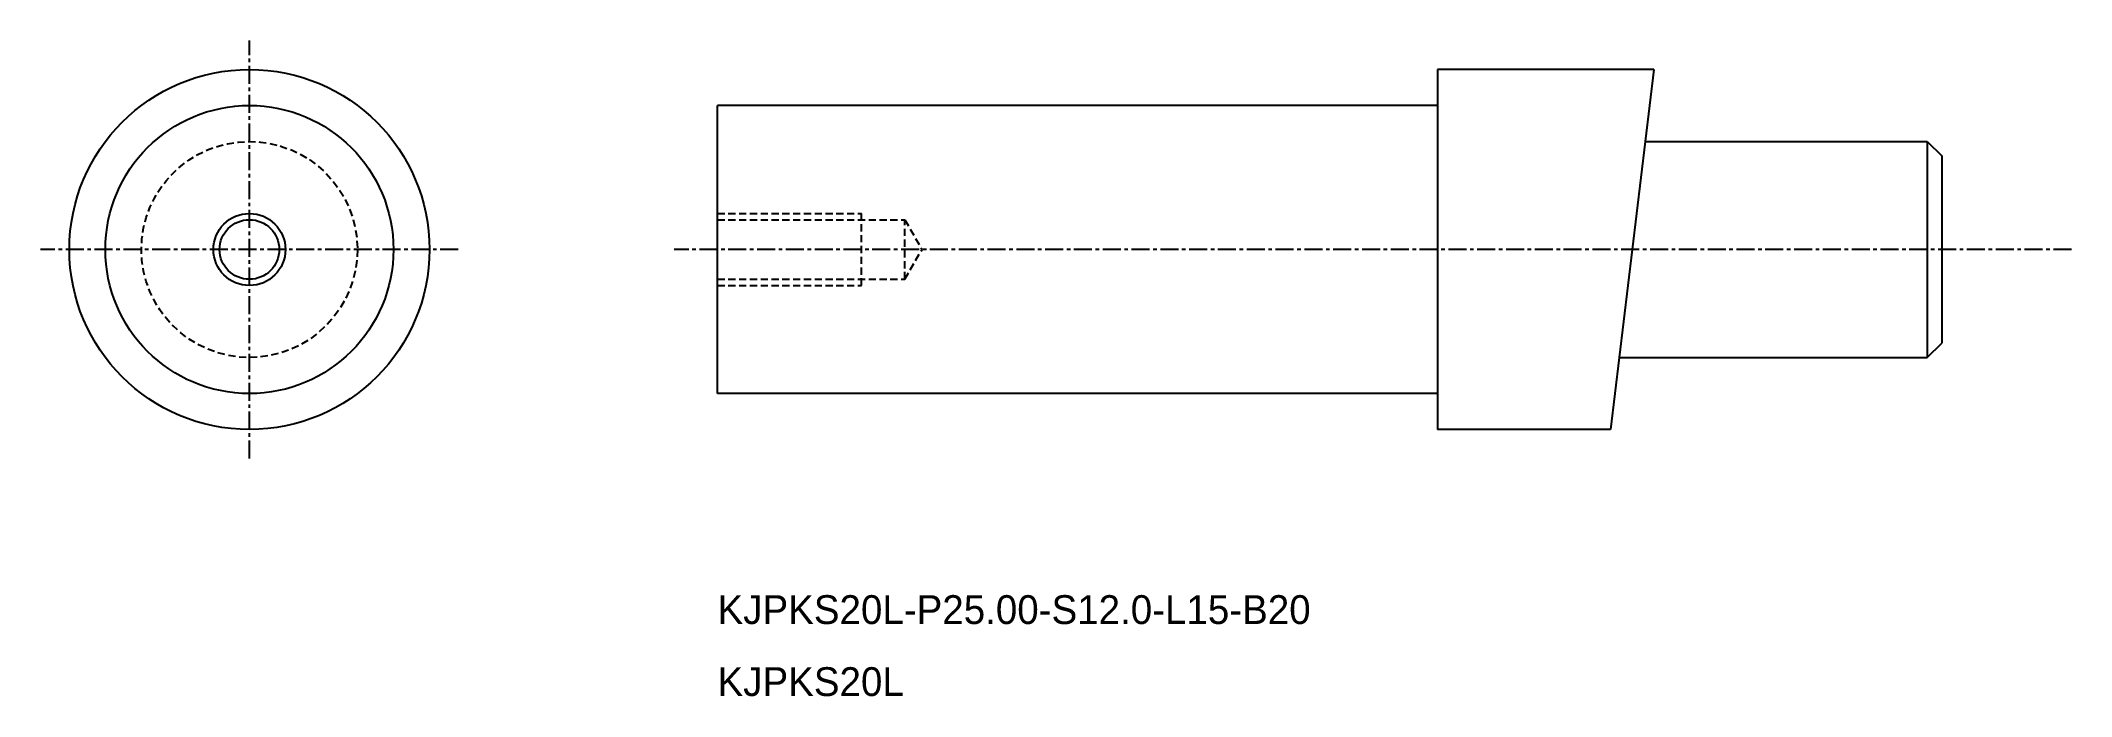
# Model space of a CAD drawing. Extents: x -1791 to -1650, y -979 to -934.
import ezdxf

# ---------------------------------------------------------------- set-up
doc = ezdxf.new("R2010")
doc.units = 0
doc.linetypes.add('CENTER', pattern=[2, 1.25, -0.25, 0.25, -0.25])
doc.linetypes.add('DASHED', pattern=[0.75, 0.5, -0.25])
doc.layers.get('0').update_dxf_attribs({"linetype": 'CONTINUOUS'})
doc.layers.add('CENTER', color=1, linetype='CENTER')

msp = doc.modelspace()

# ---------------------------------------------------------------- linework, layer by layer
at = {"color": 7, "linetype": 'CONTINUOUS'}
for p, q in [((-1693.55, -935.58), (-1693.55, -960.58)), ((-1678.55, -935.58), (-1693.55, -935.58)), ((-1678.55, -935.58), (-1681.55, -960.58)), ((-1693.55, -938.08), (-1743.55, -938.08)), ((-1743.55, -958.08), (-1743.55, -938.08)), ((-1679.15, -940.58), (-1659.55, -940.58)), ((-1659.55, -940.58), (-1658.55, -941.58)), ((-1659.55, -940.58), (-1659.55, -955.58)), ((-1658.55, -941.58), (-1658.55, -954.58)), ((-1680.95, -955.58), (-1659.55, -955.58)), ((-1659.55, -955.58), (-1658.55, -954.58)), ((-1693.55, -958.08), (-1743.55, -958.08)), ((-1681.55, -960.58), (-1693.55, -960.58))]:
    msp.add_line(p, q, dxfattribs=at)
at = {"color": 3, "linetype": 'DASHED'}
for p, q in [((-1743.55, -945.58), (-1733.55, -945.58)), ((-1743.55, -946.01), (-1730.55, -946.01)), ((-1733.55, -950.58), (-1733.55, -945.58)), ((-1730.55, -946.01), (-1729.35, -948.08)), ((-1730.55, -950.14), (-1730.55, -946.01)), ((-1730.55, -950.14), (-1729.35, -948.08)), ((-1743.55, -950.14), (-1730.55, -950.14)), ((-1743.55, -950.58), (-1733.55, -950.58))]:
    msp.add_line(p, q, dxfattribs=at)
at = {"color": 7, "linetype": 'CONTINUOUS'}
for radius in [12.5, 10, 2.07]:
    msp.add_circle((-1776.05, -948.08), radius, dxfattribs=at)
at = {"color": 3, "linetype": 'DASHED'}
msp.add_circle((-1776.05, -948.08), 7.5, dxfattribs=at)
at = {"color": 3, "linetype": 'CONTINUOUS'}
msp.add_circle((-1776.05, -948.08), 2.5, dxfattribs=at)
at = {"layer": 'CENTER', "color": 1, "linetype": 'CENTER'}
for p, q in [((-1776.05, -962.58), (-1776.05, -933.58)), ((-1761.55, -948.08), (-1790.55, -948.08)), ((-1649.55, -948.08), (-1746.55, -948.08))]:
    msp.add_line(p, q, dxfattribs=at)

# ---------------------------------------------------------------- texts
at = {"color": 7, "linetype": 'CONTINUOUS'}
for s, p in [('KJPKS20L-P25.00-S12.0-L15-B20', (-1743.55, -974.08)), ('KJPKS20L', (-1743.55, -979.08))]:
    msp.add_text(s, height=2, dxfattribs=at).set_placement(p)

doc.saveas('drawing.dxf')
